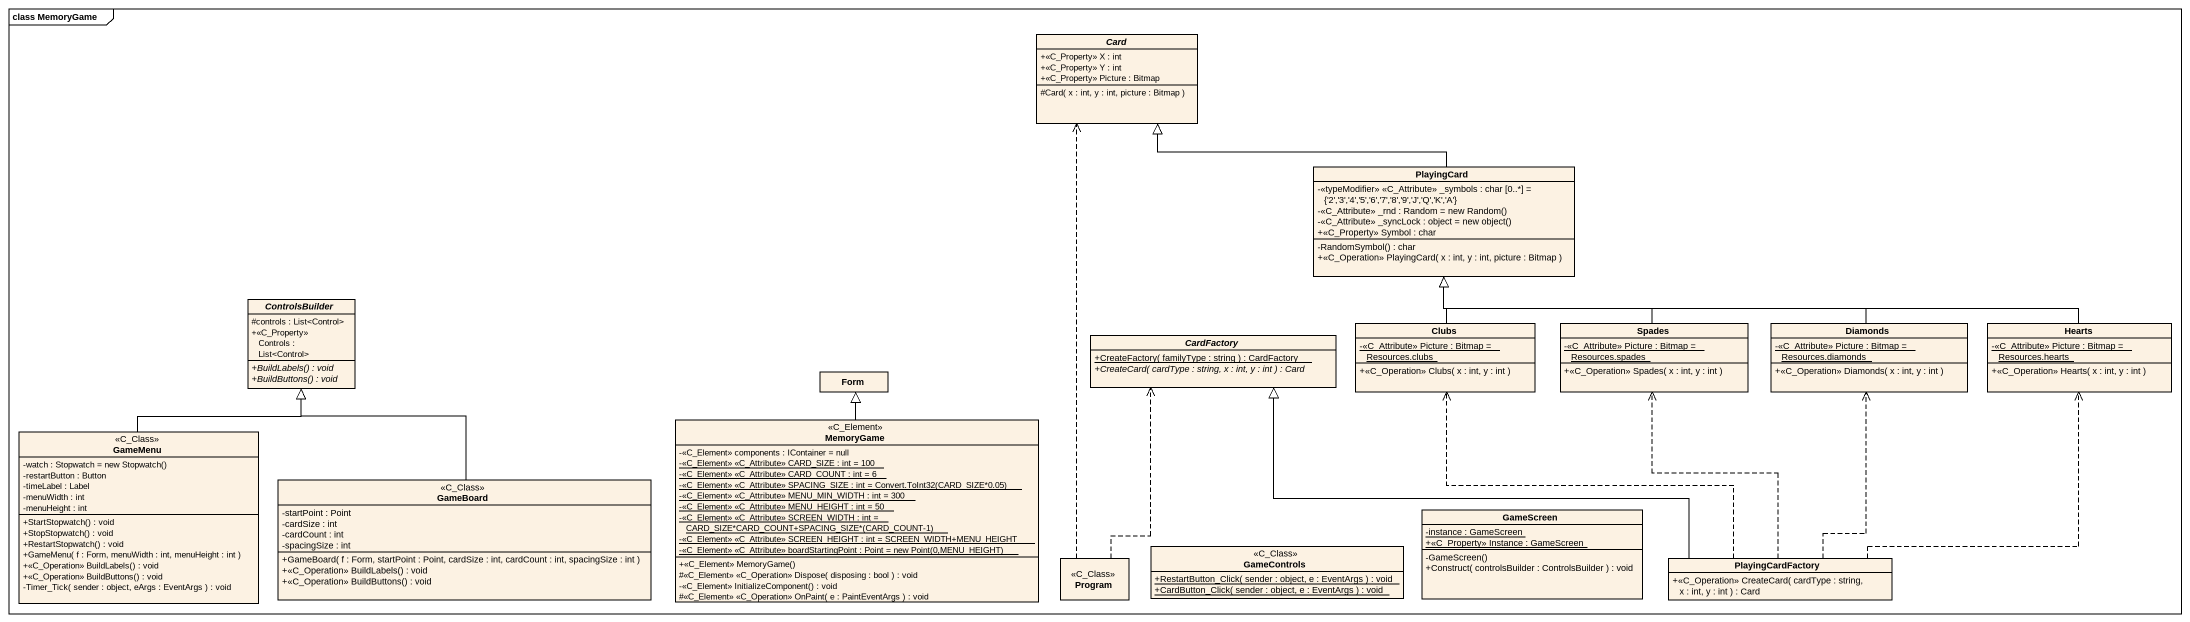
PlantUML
@startuml
mainframe class MemoryGame
hide circle
hide empty members
skinparam classAttributeIconSize 0
abstract class "Card" as Card_ {
  +<<C_Property>> X : int
  +<<C_Property>> Y : int
  +<<C_Property>> Picture : Bitmap
  #Card( x : int, y : int, picture : Bitmap )
}
class PlayingCard {
  -<<typeModifier>> <<C_Attribute>> _symbols : char [0..*] = {'2','3','4','5','6','7','8','9','J','Q','K','A'}
  {field} -<<C_Attribute>> _rnd : Random = new Random()
  {field} -<<C_Attribute>> _syncLock : object = new object()
  +<<C_Property>> Symbol : char
  -RandomSymbol() : char
  +<<C_Operation>> PlayingCard( x : int, y : int, picture : Bitmap )
}
abstract class ControlsBuilder {
  #controls : List<Control>
  +<<C_Property>> Controls : List<Control>
  {abstract} +BuildLabels() : void
  {abstract} +BuildButtons() : void
}
abstract class CardFactory {
  {static} +CreateFactory( familyType : string ) : CardFactory
  {abstract} +CreateCard( cardType : string, x : int, y : int ) : Card
}
class Clubs {
  {static} -<<C_Attribute>> Picture : Bitmap = Resources.clubs
  +<<C_Operation>> Clubs( x : int, y : int )
}
class Spades {
  {static} -<<C_Attribute>> Picture : Bitmap = Resources.spades
  +<<C_Operation>> Spades( x : int, y : int )
}
class Diamonds {
  {static} -<<C_Attribute>> Picture : Bitmap = Resources.diamonds
  +<<C_Operation>> Diamonds( x : int, y : int )
}
class Hearts {
  {static} -<<C_Attribute>> Picture : Bitmap = Resources.hearts
  +<<C_Operation>> Hearts( x : int, y : int )
}
class Form
class MemoryGame <<C_Element>> {
  -<<C_Element>> components : IContainer = null
  {static} -<<C_Element>> <<C_Attribute>> CARD_SIZE : int = 100
  {static} -<<C_Element>> <<C_Attribute>> CARD_COUNT : int = 6
  {static} {field} -<<C_Element>> <<C_Attribute>> SPACING_SIZE : int = Convert.ToInt32(CARD_SIZE*0.05)
  {static} -<<C_Element>> <<C_Attribute>> MENU_MIN_WIDTH : int = 300
  {static} -<<C_Element>> <<C_Attribute>> MENU_HEIGHT : int = 50
  {static} {field} -<<C_Element>> <<C_Attribute>> SCREEN_WIDTH : int = CARD_SIZE*CARD_COUNT+SPACING_SIZE*(CARD_COUNT-1)
  {static} -<<C_Element>> <<C_Attribute>> SCREEN_HEIGHT : int = SCREEN_WIDTH+MENU_HEIGHT
  {static} {field} -<<C_Element>> <<C_Attribute>> boardStartingPoint : Point = new Point(0,MENU_HEIGHT)
  +<<C_Element>> MemoryGame()
  #<<C_Element>> <<C_Operation>> Dispose( disposing : bool ) : void
  -<<C_Element>> InitializeComponent() : void
  #<<C_Element>> <<C_Operation>> OnPaint( e : PaintEventArgs ) : void
}
class GameMenu <<C_Class>> {
  {field} -watch : Stopwatch = new Stopwatch()
  -restartButton : Button
  -timeLabel : Label
  -menuWidth : int
  -menuHeight : int
  +StartStopwatch() : void
  +StopStopwatch() : void
  +RestartStopwatch() : void
  +GameMenu( f : Form, menuWidth : int, menuHeight : int )
  +<<C_Operation>> BuildLabels() : void
  +<<C_Operation>> BuildButtons() : void
  -Timer_Tick( sender : object, eArgs : EventArgs ) : void
}
class GameBoard <<C_Class>> {
  -startPoint : Point
  -cardSize : int
  -cardCount : int
  -spacingSize : int
  +GameBoard( f : Form, startPoint : Point, cardSize : int, cardCount : int, spacingSize : int )
  +<<C_Operation>> BuildLabels() : void
  +<<C_Operation>> BuildButtons() : void
}
class GameControls <<C_Class>> {
  {static} +RestartButton_Click( sender : object, e : EventArgs ) : void
  {static} +CardButton_Click( sender : object, e : EventArgs ) : void
}
class GameScreen {
  {static} -instance : GameScreen
  {static} +<<C_Property>> Instance : GameScreen
  -GameScreen()
  +Construct( controlsBuilder : ControlsBuilder ) : void
}
class Program <<C_Class>>
class PlayingCardFactory {
  +<<C_Operation>> CreateCard( cardType : string, x : int, y : int ) : Card
}
PlayingCard -left-|> Card_
Clubs -up-|> PlayingCard
Spades -up-|> PlayingCard
Diamonds -left-|> PlayingCard
Hearts -left-|> PlayingCard
MemoryGame -up-|> Form
GameMenu -up-|> ControlsBuilder
GameBoard -up-|> ControlsBuilder
Program .up.> Card_
Program .up.> CardFactory
PlayingCardFactory -left-|> CardFactory
PlayingCardFactory .up.> Clubs
PlayingCardFactory .up.> Spades
PlayingCardFactory .up.> Diamonds
PlayingCardFactory .up.> Hearts
@enduml
